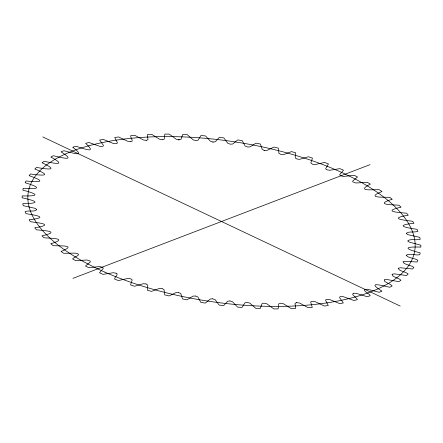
<?xml version="1.0" encoding="UTF-8"?>
<svg xmlns="http://www.w3.org/2000/svg" width="443" height="443" viewBox="0 0 443 443"><rect width="100%" height="100%" fill="white"/><g stroke="black" fill="none" stroke-linecap="round" stroke-linejoin="round"><path stroke-width="0.66" d="M406.22 255.234C409.709 252.842 415.595 255.772 419.77 254.703A201.183 83.107 8.5 0 0 420.191 252.864C404.116 248.739 403.667 246.513 420.839 247.1A201.183 83.107 8.5 0 0 420.839 245.206L409.315 242.122L407.848 241.003M406.214 255.251C408.13 258.358 414.687 257.953 417.843 260.262A201.183 83.107 8.5 0 1 417.013 262.023L404.957 261.27L403.113 261.83M403.052 261.935C403.678 264.731 411.22 265.091 413.823 267.323A201.183 83.107 8.5 0 1 412.583 268.995L400.383 267.755L398.39 268.253M398.251 268.408C399.065 271.354 405.76 271.603 408.158 273.995A201.183 83.107 8.5 0 1 406.53 275.563L394.359 273.852L392.216 274.206M392.044 274.35C391.551 276.986 399.204 277.911 400.904 280.22A201.183 83.107 8.5 0 1 398.894 281.67L386.745 279.489L384.402 279.849M384.341 279.887C383.101 282.202 390.853 283.703 392.121 285.945A201.183 83.107 8.5 0 1 389.746 287.263C381.96 285.585 365.719 280.884 381.877 291.117A201.183 83.107 8.5 0 1 379.158 292.297L367.513 289.246L364.877 289.406M364.799 289.434C362.811 291.167 369.501 293.493 370.27 295.697A201.183 83.107 8.5 0 1 367.23 296.727L356.061 293.299L353.503 293.249M72.957 278.348L370.043 164.652M353.281 293.316C350.524 294.484 356.908 297.486 357.39 299.645A201.183 83.107 8.5 0 1 354.057 300.509L343.131 296.649L341.403 296.472L339.82 296.854L339.587 297.657L343.353 302.923A201.183 83.107 8.5 0 1 339.753 303.627L329.492 299.446L326.114 299.435L325.577 300.232L328.274 305.509A201.183 83.107 8.5 0 1 324.442 306.035L314.967 301.594L311.983 301.301L311.003 301.572L310.676 302.104L312.287 307.381A201.183 83.107 8.5 0 1 308.25 307.724L299.534 303.023L296.622 302.613M36.736 209.478L35.086 208.337L23.208 205.657A201.183 83.107 8.5 0 1 22.798 203.719C41.614 203.381 36.437 200.934 22.161 197.794A201.183 83.107 8.5 0 1 22.161 195.9C39.532 196.376 38.718 194.217 22.809 190.136A201.183 83.107 8.5 0 1 23.23 188.297C38.868 189.322 42.384 187.937 25.157 182.737A201.183 83.107 8.5 0 1 25.987 180.977C39.776 182.4 47.191 181.984 29.177 175.677A201.183 83.107 8.5 0 1 30.417 174.005C42.462 175.605 53.138 176.452 34.842 169.004A201.183 83.107 8.5 0 1 36.47 167.437C46.952 169.132 60.11 171.258 42.096 162.78A201.183 83.107 8.5 0 1 44.106 161.33C53.249 163.063 68.128 166.457 50.879 157.055A201.183 83.107 8.5 0 1 53.254 155.737C61.09 157.426 77.265 162.121 61.123 151.883A201.183 83.107 8.5 0 1 63.842 150.703C70.78 152.37 87.337 158.195 72.73 147.303A201.183 83.107 8.5 0 1 75.77 146.273C81.938 147.729 98.468 155.022 85.61 143.355A201.183 83.107 8.5 0 1 88.943 142.491L99.869 146.351L101.597 146.528L103.18 146.146L103.413 145.343L99.647 140.077A201.183 83.107 8.5 0 1 103.247 139.373L113.508 143.554L116.858 143.576L117.423 142.768L114.726 137.491A201.183 83.107 8.5 0 1 118.558 136.965L127.999 141.395L130.635 141.743M130.74 141.727C134.428 141.544 130.098 137.784 130.713 135.619A201.183 83.107 8.5 0 1 134.75 135.276L143.466 139.977L146.306 140.392M146.378 140.387L147.962 139.683L147.475 134.484A201.183 83.107 8.5 0 1 151.683 134.318L159.535 139.224L162.116 139.772M296.766 302.602L295.044 303.305L295.525 308.516A201.183 83.107 8.5 0 1 291.317 308.682L283.404 303.743L280.474 303.239L278.763 303.87L278.132 308.909A201.183 83.107 8.5 0 1 273.791 308.893L266.78 303.776L263.89 303.162L262.007 303.704L260.251 308.555A201.183 83.107 8.5 0 1 255.821 308.356L249.841 303.156L247.415 302.419L244.929 302.807L242.044 307.464A201.183 83.107 8.5 0 1 237.553 307.082L232.536 301.755L230.028 300.952M162.227 139.767L164.22 139.163L164.868 134.091A201.183 83.107 8.5 0 1 169.209 134.107L176.17 139.191L178.8 139.833M178.955 139.833L180.982 139.312L182.749 134.445A201.183 83.107 8.5 0 1 187.179 134.644L193.159 139.844L195.584 140.581L198.054 140.204L200.956 135.536A201.183 83.107 8.5 0 1 205.447 135.918L210.442 141.228L212.778 142.026M178.651 139.827L179.149 139.838M212.817 142.031L213.133 142.065M213.172 142.07L215.381 141.743L219.34 137.363A201.183 83.107 8.5 0 1 223.848 137.923L227.829 143.31L230.438 144.213L232.752 143.969L237.741 139.91A201.183 83.107 8.5 0 1 242.232 140.641L245.123 146.029L247.593 147.015L250.013 146.877L256.004 143.155A201.183 83.107 8.5 0 1 260.44 144.053L262.19 149.357L264.1 150.354M229.95 300.941L227.619 301.257L223.66 305.637A201.183 83.107 8.5 0 1 219.152 305.077L215.204 299.723L212.795 298.82M212.718 298.809L210.287 299.003L205.259 303.09A201.183 83.107 8.5 0 1 200.768 302.359L197.905 297.009L195.64 296.029M195.562 296.018L193.01 296.112L186.996 299.845A201.183 83.107 8.5 0 1 182.56 298.947L180.81 293.643L178.784 292.618M264.139 150.36L264.449 150.432M178.706 292.601L176.021 292.563L169.027 295.935A201.183 83.107 8.5 0 1 164.691 294.877L164.043 289.633L162.138 288.57M264.482 150.437L267.002 150.426L273.973 147.065A201.183 83.107 8.5 0 1 278.309 148.123L278.957 153.367L281.089 154.491L283.658 154.563L291.494 151.611A201.183 83.107 8.5 0 1 295.697 152.813L295.21 157.924L297.142 159.103L299.756 159.286L308.417 156.75A201.183 83.107 8.5 0 1 312.453 158.096L310.831 163.024L312.553 164.248L315.183 164.536L324.603 162.448A201.183 83.107 8.5 0 1 328.435 163.921L325.699 168.606L326.009 169.281L327.183 169.879L329.813 170.267L339.903 168.645A201.183 83.107 8.5 0 1 343.502 170.234L339.698 174.614L340.185 175.589L343.336 176.447L354.195 175.295A201.183 83.107 8.5 0 1 357.529 176.984L352.7 181.037L352.778 181.885L355.923 182.998L367.358 182.339A201.183 83.107 8.5 0 1 370.392 184.116C355.142 191.952 373.56 189.344 379.274 189.715A201.183 83.107 8.5 0 1 381.988 191.564C365.132 198.226 383.383 196.963 389.846 197.362A201.183 83.107 8.5 0 1 392.216 199.267C374.136 204.793 391.341 204.638 398.977 205.22A201.183 83.107 8.5 0 1 400.987 207.163C381.949 211.577 397.792 212.341 406.596 213.21A201.183 83.107 8.5 0 1 408.224 215.182C388.456 218.515 402.803 220.033 412.638 221.273A201.183 83.107 8.5 0 1 413.873 223.25C394.037 225.465 405.705 227.619 417.046 229.341A201.183 83.107 8.5 0 1 417.876 231.307C414.593 232.708 407.599 231.063 406.237 233.439M161.95 288.52L159.369 288.426L151.506 291.389A201.183 83.107 8.5 0 1 147.303 290.187L147.79 285.076L146.074 283.963M146.002 283.941L143.305 283.703L134.583 286.25A201.183 83.107 8.5 0 1 130.547 284.904L132.169 279.976L131.715 279.317L130.414 278.741L127.85 278.464L118.397 280.552A201.183 83.107 8.5 0 1 114.565 279.079C114.659 276.847 119.3 274.001 116.077 273.226M116.011 273.198L113.253 272.722L103.097 274.355A201.183 83.107 8.5 0 1 99.498 272.766L103.291 268.403L102.815 267.411L99.625 266.553L88.805 267.705A201.183 83.107 8.5 0 1 85.471 266.016L90.283 261.974L90.222 261.115L87.077 260.002L75.642 260.661A201.183 83.107 8.5 0 1 72.608 258.884C73.87 257.123 80.333 255.279 78.112 253.994M42.788 136.937L400.212 306.063M77.913 253.867L75.338 253.119L63.726 253.285A201.183 83.107 8.5 0 1 61.012 251.436C77.918 244.752 59.849 246.158 53.154 245.638A201.183 83.107 8.5 0 1 50.784 243.733C68.837 238.312 51.803 238.384 44.023 237.78A201.183 83.107 8.5 0 1 42.013 235.837C61.029 231.523 45.324 230.698 36.404 229.79A201.183 83.107 8.5 0 1 34.775 227.818C54.406 224.629 40.424 223.001 30.362 221.727A201.183 83.107 8.5 0 1 29.127 219.75C48.935 217.618 37.406 215.442 25.954 213.659A201.183 83.107 8.5 0 1 25.124 211.693C27.926 210.026 35.678 212.418 36.708 209.389M406.275 233.561L407.914 234.663L419.792 237.343A201.183 83.107 8.5 0 1 420.202 239.281C416.658 240.588 409.67 238.434 407.848 240.97M104.941 272.174A195.435 80.737 8.5 0 0 413.712 255.168A195.435 80.737 8.5 0 0 145.852 137.158A195.435 80.737 8.5 0 0 104.941 272.174"/></g></svg>
